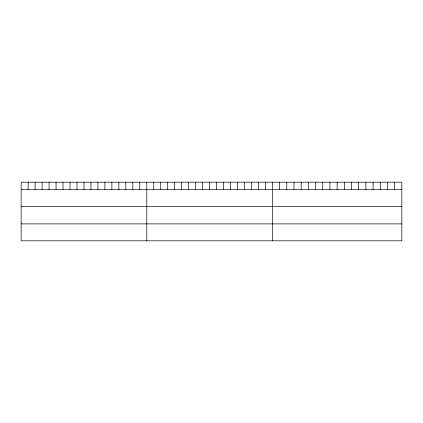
<?xml version="1.0" encoding="UTF-8"?>
<svg xmlns="http://www.w3.org/2000/svg" width="423" height="423" viewBox="0 0 423 423"><rect width="100%" height="100%" fill="white"/><g stroke="black" fill="none" stroke-linecap="round" stroke-linejoin="round"><path stroke-width="0.63" d="M401.85 189.552L401.85 240.814L21.15 240.814L21.15 182.186L401.85 182.186L401.85 189.552L21.15 189.552M21.15 206.466L401.85 206.466M21.15 223.894L401.85 223.894M394.659 182.186L394.659 189.552M387.468 182.186L387.468 189.552M380.277 182.186L380.277 189.552M373.086 182.186L373.086 189.552M365.895 182.186L365.895 189.552M358.704 182.186L358.704 189.552M351.513 182.186L351.513 189.552M344.322 182.186L344.322 189.552M337.131 182.186L337.131 189.552M329.94 182.186L329.94 189.552M322.749 182.186L322.749 189.552M315.558 182.186L315.558 189.552M308.367 182.186L308.367 189.552M301.176 182.186L301.176 189.552M293.985 182.186L293.985 189.552M286.794 182.186L286.794 189.552M279.603 182.186L279.603 189.552M272.412 182.186L272.412 240.814M265.433 182.186L265.433 189.552M258.453 182.186L258.453 189.552M251.474 182.186L251.474 189.552M244.494 182.186L244.494 189.552M237.515 182.186L237.515 189.552M230.535 182.186L230.535 189.552M223.556 182.186L223.556 189.552M216.576 182.186L216.576 189.552M209.597 182.186L209.597 189.552M202.617 182.186L202.617 189.552M195.638 182.186L195.638 189.552M188.658 182.186L188.658 189.552M181.679 182.186L181.679 189.552M174.699 182.186L174.699 189.552M167.72 182.186L167.72 189.552M160.74 182.186L160.74 189.552M153.761 182.186L153.761 189.552M146.781 182.186L146.781 240.814M139.802 182.186L139.802 189.552M132.822 182.186L132.822 189.552M125.843 182.186L125.843 189.552M118.863 182.186L118.863 189.552M111.884 182.186L111.884 189.552M104.904 182.186L104.904 189.552M97.925 182.186L97.925 189.552M90.945 182.186L90.945 189.552M83.966 182.186L83.966 189.552M76.986 182.186L76.986 189.552M70.007 182.186L70.007 189.552M63.027 182.186L63.027 189.552M56.048 182.186L56.048 189.552M49.068 182.186L49.068 189.552M42.089 182.186L42.089 189.552M35.109 182.186L35.109 189.552M28.13 182.186L28.13 189.552"/></g></svg>
